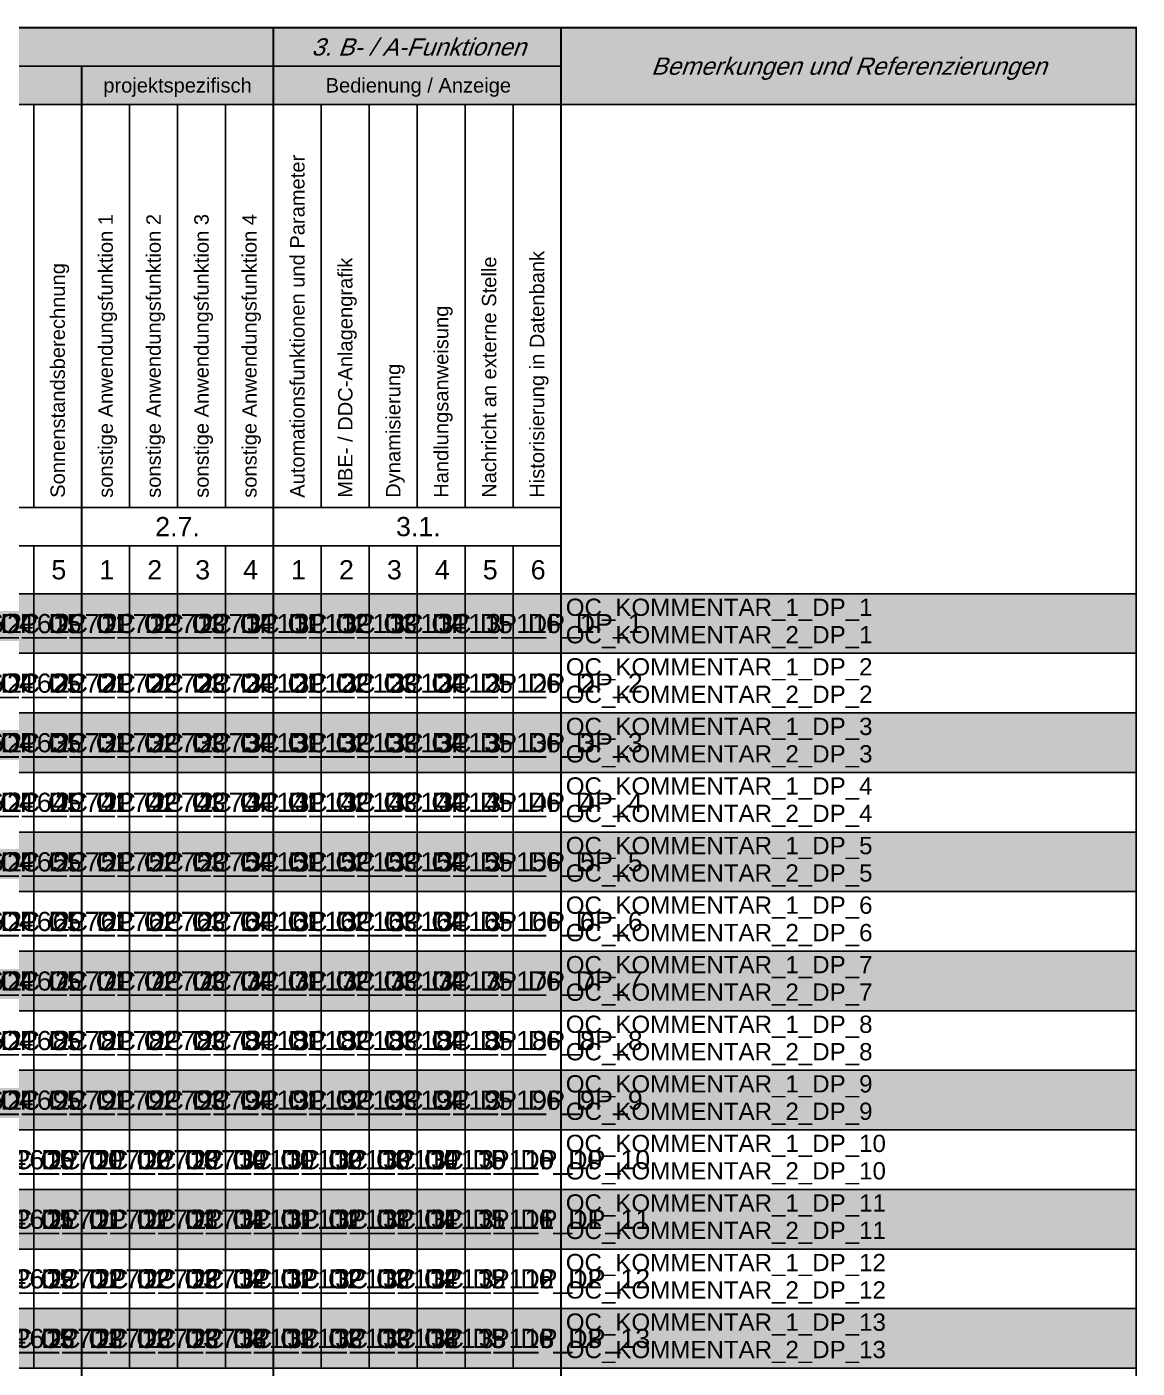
# Model space of a CAD drawing. Header units: millimetres. Extents: x -5 to 464, y 0 to 229.
# Drawn here: x 348.2 to 464, y 80.6 to 220.5 of the extents above; entities that cross this region are included whole.
import ezdxf
from ezdxf.enums import TextEntityAlignment as Align

# ---------------------------------------------------------------- set-up
doc = ezdxf.new("R2010")
doc.units = ezdxf.units.MM
doc.header["$LTSCALE"] = 100
doc.styles.get("Standard").update_dxf_attribs({"font": 'arial.ttf'})

msp = doc.modelspace()

# ---------------------------------------------------------------- hatches: boundary and pattern name
at = {"transparency": 33554687}
h = msp.add_hatch(color=254, dxfattribs=at)
h.paths.add_polyline_path([(403.93, 212.38), (463.93, 212.38), (463.93, 220.38), (403.93, 220.38), (403.93, 216.38)])
h.paths.add_polyline_path([(403.93, 212.38), (403.93, 216.38), (373.93, 216.38), (373.93, 212.38)])
h.paths.add_polyline_path([(373.93, 212.38), (373.93, 216.38), (353.93, 216.38), (353.93, 212.38)])
h.paths.add_polyline_path([(353.93, 212.38), (353.93, 216.38), (328.93, 216.38), (328.93, 212.38)])
h.paths.add_polyline_path([(328.93, 212.38), (328.93, 216.38), (308.93, 216.38), (308.93, 212.38)])
h.paths.add_polyline_path([(308.93, 212.38), (308.93, 216.38), (283.93, 216.38), (283.93, 212.38)])
h.paths.add_polyline_path([(283.93, 212.38), (283.93, 216.38), (238.93, 216.38), (238.93, 212.38)])
h.paths.add_polyline_path([(238.93, 212.38), (238.93, 216.38), (178.93, 216.38), (178.93, 212.38)])
h.paths.add_polyline_path([(178.93, 212.38), (178.93, 216.38), (168.93, 216.38), (168.93, 212.38)])
h.paths.add_polyline_path([(168.93, 212.38), (168.93, 216.38), (143.93, 216.38), (143.93, 212.38)])
h.paths.add_polyline_path([(143.93, 212.38), (143.93, 216.38), (133.93, 216.38), (133.93, 212.38)])
h.paths.add_polyline_path([(133.93, 212.38), (133.93, 216.38), (113.93, 216.38), (113.93, 212.38)])
h.paths.add_polyline_path([(113.93, 212.38), (113.93, 216.38), (87.93, 216.38), (87.93, 212.38)])
h.paths.add_polyline_path([(87.93, 212.38), (87.93, 216.38), (87.93, 220.38), (17.78, 220.38), (17.78, 212.38)])
h.paths.add_polyline_path([(17.78, 212.38), (17.78, 220.38), (0, 220.38), (0, 212.38)])
h.paths.add_polyline_path([(87.93, 216.38), (113.93, 216.38), (113.93, 220.38), (87.93, 220.38)])
h.paths.add_polyline_path([(143.93, 216.38), (168.93, 216.38), (168.93, 220.38), (113.93, 220.38), (113.93, 216.38), (133.93, 216.38)])
h.paths.add_polyline_path([(353.93, 216.38), (373.93, 216.38), (373.93, 220.38), (168.93, 220.38), (168.93, 216.38), (178.93, 216.38), (238.93, 216.38), (283.93, 216.38), (308.93, 216.38), (328.93, 216.38)])
h.paths.add_polyline_path([(373.93, 216.38), (403.93, 216.38), (403.93, 220.38), (373.93, 220.38)])
at = {"transparency": 33554483}
for points in [[(463.93, 161.38), (0, 161.38), (0, 155.17), (463.93, 155.17)], [(463.93, 148.96), (0, 148.96), (0, 142.75), (463.93, 142.75)], [(463.93, 136.54), (0, 136.54), (0, 130.33), (463.93, 130.33)], [(463.93, 124.12), (0, 124.12), (0, 117.91), (463.93, 117.91)], [(463.93, 111.7), (0, 111.7), (0, 105.49), (463.93, 105.49)], [(463.93, 99.28), (0, 99.28), (0, 93.07), (463.93, 93.07)], [(463.93, 86.86), (0, 86.86), (0, 80.65), (463.93, 80.65)]]:
    msp.add_hatch(color=141, dxfattribs=at).paths.add_polyline_path(points)

# ---------------------------------------------------------------- linework, layer by layer
at = {"const_width": 0.2}
msp.add_lwpolyline([(0, 220.38), (463.93, 220.38), (463.93, 0), (0, 0)], close=True, dxfattribs=at)
for points in [[(168.93, 216.38), (373.93, 216.38), (373.93, 220.38), (168.93, 220.38)], [(403.93, 216.38), (373.93, 216.38), (373.93, 220.38), (403.93, 220.38)], [(463.93, 212.38), (403.93, 212.38), (403.93, 220.38), (463.93, 220.38)], [(353.93, 212.38), (328.93, 212.38), (328.93, 216.38), (353.93, 216.38)], [(353.93, 212.38), (373.93, 212.38), (373.93, 216.38), (353.93, 216.38)], [(403.93, 212.38), (373.93, 212.38), (373.93, 216.38), (403.93, 216.38)], [(343.93, 170.38), (348.93, 170.38), (348.93, 212.38), (343.93, 212.38)], [(348.93, 170.38), (353.93, 170.38), (353.93, 212.38), (348.93, 212.38)], [(353.93, 170.38), (358.93, 170.38), (358.93, 212.38), (353.93, 212.38)], [(358.93, 170.38), (363.93, 170.38), (363.93, 212.38), (358.93, 212.38)], [(363.93, 170.38), (368.93, 170.38), (368.93, 212.38), (363.93, 212.38)], [(368.93, 170.38), (373.93, 170.38), (373.93, 212.38), (368.93, 212.38)], [(373.93, 170.38), (378.93, 170.38), (378.93, 212.38), (373.93, 212.38)], [(378.93, 170.38), (383.93, 170.38), (383.93, 212.38), (378.93, 212.38)], [(383.93, 170.38), (388.93, 170.38), (388.93, 212.38), (383.93, 212.38)], [(388.93, 170.38), (393.93, 170.38), (393.93, 212.38), (388.93, 212.38)], [(393.93, 170.38), (398.93, 170.38), (398.93, 212.38), (393.93, 212.38)], [(398.93, 170.38), (403.93, 170.38), (403.93, 212.38), (398.93, 212.38)], [(403.93, 212.38), (463.93, 212.38), (463.93, 161.38), (403.93, 161.38)], [(353.93, 166.38), (328.93, 166.38), (328.93, 170.38), (353.93, 170.38)], [(353.93, 166.38), (373.93, 166.38), (373.93, 170.38), (353.93, 170.38)], [(403.93, 166.38), (373.93, 166.38), (373.93, 170.38), (403.93, 170.38)], [(343.93, 161.38), (348.93, 161.38), (348.93, 166.38), (343.93, 166.38)], [(348.93, 161.38), (353.93, 161.38), (353.93, 166.38), (348.93, 166.38)], [(353.93, 161.38), (358.93, 161.38), (358.93, 166.38), (353.93, 166.38)], [(358.93, 161.38), (363.93, 161.38), (363.93, 166.38), (358.93, 166.38)], [(363.93, 161.38), (368.93, 161.38), (368.93, 166.38), (363.93, 166.38)], [(368.93, 161.38), (373.93, 161.38), (373.93, 166.38), (368.93, 166.38)], [(373.93, 161.38), (378.93, 161.38), (378.93, 166.38), (373.93, 166.38)], [(378.93, 161.38), (383.93, 161.38), (383.93, 166.38), (378.93, 166.38)], [(383.93, 161.38), (388.93, 161.38), (388.93, 166.38), (383.93, 166.38)], [(388.93, 161.38), (393.93, 161.38), (393.93, 166.38), (388.93, 166.38)], [(393.93, 161.38), (398.93, 161.38), (398.93, 166.38), (393.93, 166.38)], [(398.93, 161.38), (403.93, 161.38), (403.93, 166.38), (398.93, 166.38)], [(343.93, 161.38), (348.93, 161.38), (348.93, 155.17), (343.93, 155.17)], [(348.93, 161.38), (353.93, 161.38), (353.93, 155.17), (348.93, 155.17)], [(353.93, 161.38), (358.93, 161.38), (358.93, 155.17), (353.93, 155.17)], [(358.93, 161.38), (363.93, 161.38), (363.93, 155.17), (358.93, 155.17)], [(363.93, 161.38), (368.93, 161.38), (368.93, 155.17), (363.93, 155.17)], [(368.93, 161.38), (373.93, 161.38), (373.93, 155.17), (368.93, 155.17)], [(373.93, 161.38), (378.93, 161.38), (378.93, 155.17), (373.93, 155.17)], [(378.93, 161.38), (383.93, 161.38), (383.93, 155.17), (378.93, 155.17)], [(383.93, 161.38), (388.93, 161.38), (388.93, 155.17), (383.93, 155.17)], [(388.93, 161.38), (393.93, 161.38), (393.93, 155.17), (388.93, 155.17)], [(393.93, 161.38), (398.93, 161.38), (398.93, 155.17), (393.93, 155.17)], [(398.93, 161.38), (403.93, 161.38), (403.93, 155.17), (398.93, 155.17)], [(403.93, 161.38), (463.93, 161.38), (463.93, 155.17), (403.93, 155.17)], [(343.93, 155.17), (348.93, 155.17), (348.93, 148.96), (343.93, 148.96)], [(348.93, 155.17), (353.93, 155.17), (353.93, 148.96), (348.93, 148.96)], [(353.93, 155.17), (358.93, 155.17), (358.93, 148.96), (353.93, 148.96)], [(358.93, 155.17), (363.93, 155.17), (363.93, 148.96), (358.93, 148.96)], [(363.93, 155.17), (368.93, 155.17), (368.93, 148.96), (363.93, 148.96)], [(368.93, 155.17), (373.93, 155.17), (373.93, 148.96), (368.93, 148.96)], [(373.93, 155.17), (378.93, 155.17), (378.93, 148.96), (373.93, 148.96)], [(378.93, 155.17), (383.93, 155.17), (383.93, 148.96), (378.93, 148.96)], [(383.93, 155.17), (388.93, 155.17), (388.93, 148.96), (383.93, 148.96)], [(388.93, 155.17), (393.93, 155.17), (393.93, 148.96), (388.93, 148.96)], [(393.93, 155.17), (398.93, 155.17), (398.93, 148.96), (393.93, 148.96)], [(398.93, 155.17), (403.93, 155.17), (403.93, 148.96), (398.93, 148.96)], [(403.93, 155.17), (463.93, 155.17), (463.93, 148.96), (403.93, 148.96)], [(343.93, 148.96), (348.93, 148.96), (348.93, 142.75), (343.93, 142.75)], [(348.93, 148.96), (353.93, 148.96), (353.93, 142.75), (348.93, 142.75)], [(353.93, 148.96), (358.93, 148.96), (358.93, 142.75), (353.93, 142.75)], [(358.93, 148.96), (363.93, 148.96), (363.93, 142.75), (358.93, 142.75)], [(363.93, 148.96), (368.93, 148.96), (368.93, 142.75), (363.93, 142.75)], [(368.93, 148.96), (373.93, 148.96), (373.93, 142.75), (368.93, 142.75)], [(373.93, 148.96), (378.93, 148.96), (378.93, 142.75), (373.93, 142.75)], [(378.93, 148.96), (383.93, 148.96), (383.93, 142.75), (378.93, 142.75)], [(383.93, 148.96), (388.93, 148.96), (388.93, 142.75), (383.93, 142.75)], [(388.93, 148.96), (393.93, 148.96), (393.93, 142.75), (388.93, 142.75)], [(393.93, 148.96), (398.93, 148.96), (398.93, 142.75), (393.93, 142.75)], [(398.93, 148.96), (403.93, 148.96), (403.93, 142.75), (398.93, 142.75)], [(403.93, 148.96), (463.93, 148.96), (463.93, 142.75), (403.93, 142.75)], [(343.93, 142.75), (348.93, 142.75), (348.93, 136.54), (343.93, 136.54)], [(348.93, 142.75), (353.93, 142.75), (353.93, 136.54), (348.93, 136.54)], [(353.93, 142.75), (358.93, 142.75), (358.93, 136.54), (353.93, 136.54)], [(358.93, 142.75), (363.93, 142.75), (363.93, 136.54), (358.93, 136.54)], [(363.93, 142.75), (368.93, 142.75), (368.93, 136.54), (363.93, 136.54)], [(368.93, 142.75), (373.93, 142.75), (373.93, 136.54), (368.93, 136.54)], [(373.93, 142.75), (378.93, 142.75), (378.93, 136.54), (373.93, 136.54)], [(378.93, 142.75), (383.93, 142.75), (383.93, 136.54), (378.93, 136.54)], [(383.93, 142.75), (388.93, 142.75), (388.93, 136.54), (383.93, 136.54)], [(388.93, 142.75), (393.93, 142.75), (393.93, 136.54), (388.93, 136.54)], [(393.93, 142.75), (398.93, 142.75), (398.93, 136.54), (393.93, 136.54)], [(398.93, 142.75), (403.93, 142.75), (403.93, 136.54), (398.93, 136.54)], [(403.93, 142.75), (463.93, 142.75), (463.93, 136.54), (403.93, 136.54)], [(343.93, 136.54), (348.93, 136.54), (348.93, 130.33), (343.93, 130.33)], [(348.93, 136.54), (353.93, 136.54), (353.93, 130.33), (348.93, 130.33)], [(353.93, 136.54), (358.93, 136.54), (358.93, 130.33), (353.93, 130.33)], [(358.93, 136.54), (363.93, 136.54), (363.93, 130.33), (358.93, 130.33)], [(363.93, 136.54), (368.93, 136.54), (368.93, 130.33), (363.93, 130.33)], [(368.93, 136.54), (373.93, 136.54), (373.93, 130.33), (368.93, 130.33)], [(373.93, 136.54), (378.93, 136.54), (378.93, 130.33), (373.93, 130.33)], [(378.93, 136.54), (383.93, 136.54), (383.93, 130.33), (378.93, 130.33)], [(383.93, 136.54), (388.93, 136.54), (388.93, 130.33), (383.93, 130.33)], [(388.93, 136.54), (393.93, 136.54), (393.93, 130.33), (388.93, 130.33)], [(393.93, 136.54), (398.93, 136.54), (398.93, 130.33), (393.93, 130.33)], [(398.93, 136.54), (403.93, 136.54), (403.93, 130.33), (398.93, 130.33)], [(403.93, 136.54), (463.93, 136.54), (463.93, 130.33), (403.93, 130.33)], [(343.93, 130.33), (348.93, 130.33), (348.93, 124.12), (343.93, 124.12)], [(348.93, 130.33), (353.93, 130.33), (353.93, 124.12), (348.93, 124.12)], [(353.93, 130.33), (358.93, 130.33), (358.93, 124.12), (353.93, 124.12)], [(358.93, 130.33), (363.93, 130.33), (363.93, 124.12), (358.93, 124.12)], [(363.93, 130.33), (368.93, 130.33), (368.93, 124.12), (363.93, 124.12)], [(368.93, 130.33), (373.93, 130.33), (373.93, 124.12), (368.93, 124.12)], [(373.93, 130.33), (378.93, 130.33), (378.93, 124.12), (373.93, 124.12)], [(378.93, 130.33), (383.93, 130.33), (383.93, 124.12), (378.93, 124.12)], [(383.93, 130.33), (388.93, 130.33), (388.93, 124.12), (383.93, 124.12)], [(388.93, 130.33), (393.93, 130.33), (393.93, 124.12), (388.93, 124.12)], [(393.93, 130.33), (398.93, 130.33), (398.93, 124.12), (393.93, 124.12)], [(398.93, 130.33), (403.93, 130.33), (403.93, 124.12), (398.93, 124.12)], [(403.93, 130.33), (463.93, 130.33), (463.93, 124.12), (403.93, 124.12)], [(343.93, 124.12), (348.93, 124.12), (348.93, 117.91), (343.93, 117.91)], [(348.93, 124.12), (353.93, 124.12), (353.93, 117.91), (348.93, 117.91)], [(353.93, 124.12), (358.93, 124.12), (358.93, 117.91), (353.93, 117.91)], [(358.93, 124.12), (363.93, 124.12), (363.93, 117.91), (358.93, 117.91)], [(363.93, 124.12), (368.93, 124.12), (368.93, 117.91), (363.93, 117.91)], [(368.93, 124.12), (373.93, 124.12), (373.93, 117.91), (368.93, 117.91)], [(373.93, 124.12), (378.93, 124.12), (378.93, 117.91), (373.93, 117.91)], [(378.93, 124.12), (383.93, 124.12), (383.93, 117.91), (378.93, 117.91)], [(383.93, 124.12), (388.93, 124.12), (388.93, 117.91), (383.93, 117.91)], [(388.93, 124.12), (393.93, 124.12), (393.93, 117.91), (388.93, 117.91)], [(393.93, 124.12), (398.93, 124.12), (398.93, 117.91), (393.93, 117.91)], [(398.93, 124.12), (403.93, 124.12), (403.93, 117.91), (398.93, 117.91)], [(403.93, 124.12), (463.93, 124.12), (463.93, 117.91), (403.93, 117.91)], [(343.93, 117.91), (348.93, 117.91), (348.93, 111.7), (343.93, 111.7)], [(348.93, 117.91), (353.93, 117.91), (353.93, 111.7), (348.93, 111.7)], [(353.93, 117.91), (358.93, 117.91), (358.93, 111.7), (353.93, 111.7)], [(358.93, 117.91), (363.93, 117.91), (363.93, 111.7), (358.93, 111.7)], [(363.93, 117.91), (368.93, 117.91), (368.93, 111.7), (363.93, 111.7)], [(368.93, 117.91), (373.93, 117.91), (373.93, 111.7), (368.93, 111.7)], [(373.93, 117.91), (378.93, 117.91), (378.93, 111.7), (373.93, 111.7)], [(378.93, 117.91), (383.93, 117.91), (383.93, 111.7), (378.93, 111.7)], [(383.93, 117.91), (388.93, 117.91), (388.93, 111.7), (383.93, 111.7)], [(388.93, 117.91), (393.93, 117.91), (393.93, 111.7), (388.93, 111.7)], [(393.93, 117.91), (398.93, 117.91), (398.93, 111.7), (393.93, 111.7)], [(398.93, 117.91), (403.93, 117.91), (403.93, 111.7), (398.93, 111.7)], [(403.93, 117.91), (463.93, 117.91), (463.93, 111.7), (403.93, 111.7)], [(343.93, 111.7), (348.93, 111.7), (348.93, 105.49), (343.93, 105.49)], [(348.93, 111.7), (353.93, 111.7), (353.93, 105.49), (348.93, 105.49)], [(353.93, 111.7), (358.93, 111.7), (358.93, 105.49), (353.93, 105.49)], [(358.93, 111.7), (363.93, 111.7), (363.93, 105.49), (358.93, 105.49)], [(363.93, 111.7), (368.93, 111.7), (368.93, 105.49), (363.93, 105.49)], [(368.93, 111.7), (373.93, 111.7), (373.93, 105.49), (368.93, 105.49)], [(373.93, 111.7), (378.93, 111.7), (378.93, 105.49), (373.93, 105.49)], [(378.93, 111.7), (383.93, 111.7), (383.93, 105.49), (378.93, 105.49)], [(383.93, 111.7), (388.93, 111.7), (388.93, 105.49), (383.93, 105.49)], [(388.93, 111.7), (393.93, 111.7), (393.93, 105.49), (388.93, 105.49)], [(393.93, 111.7), (398.93, 111.7), (398.93, 105.49), (393.93, 105.49)], [(398.93, 111.7), (403.93, 111.7), (403.93, 105.49), (398.93, 105.49)], [(403.93, 111.7), (463.93, 111.7), (463.93, 105.49), (403.93, 105.49)], [(343.93, 105.49), (348.93, 105.49), (348.93, 99.28), (343.93, 99.28)], [(348.93, 105.49), (353.93, 105.49), (353.93, 99.28), (348.93, 99.28)], [(353.93, 105.49), (358.93, 105.49), (358.93, 99.28), (353.93, 99.28)], [(358.93, 105.49), (363.93, 105.49), (363.93, 99.28), (358.93, 99.28)], [(363.93, 105.49), (368.93, 105.49), (368.93, 99.28), (363.93, 99.28)], [(368.93, 105.49), (373.93, 105.49), (373.93, 99.28), (368.93, 99.28)], [(373.93, 105.49), (378.93, 105.49), (378.93, 99.28), (373.93, 99.28)], [(378.93, 105.49), (383.93, 105.49), (383.93, 99.28), (378.93, 99.28)], [(383.93, 105.49), (388.93, 105.49), (388.93, 99.28), (383.93, 99.28)], [(388.93, 105.49), (393.93, 105.49), (393.93, 99.28), (388.93, 99.28)], [(393.93, 105.49), (398.93, 105.49), (398.93, 99.28), (393.93, 99.28)], [(398.93, 105.49), (403.93, 105.49), (403.93, 99.28), (398.93, 99.28)], [(403.93, 105.49), (463.93, 105.49), (463.93, 99.28), (403.93, 99.28)], [(343.93, 99.28), (348.93, 99.28), (348.93, 93.07), (343.93, 93.07)], [(348.93, 99.28), (353.93, 99.28), (353.93, 93.07), (348.93, 93.07)], [(353.93, 99.28), (358.93, 99.28), (358.93, 93.07), (353.93, 93.07)], [(358.93, 99.28), (363.93, 99.28), (363.93, 93.07), (358.93, 93.07)], [(363.93, 99.28), (368.93, 99.28), (368.93, 93.07), (363.93, 93.07)], [(368.93, 99.28), (373.93, 99.28), (373.93, 93.07), (368.93, 93.07)], [(373.93, 99.28), (378.93, 99.28), (378.93, 93.07), (373.93, 93.07)], [(378.93, 99.28), (383.93, 99.28), (383.93, 93.07), (378.93, 93.07)], [(383.93, 99.28), (388.93, 99.28), (388.93, 93.07), (383.93, 93.07)], [(388.93, 99.28), (393.93, 99.28), (393.93, 93.07), (388.93, 93.07)], [(393.93, 99.28), (398.93, 99.28), (398.93, 93.07), (393.93, 93.07)], [(398.93, 99.28), (403.93, 99.28), (403.93, 93.07), (398.93, 93.07)], [(403.93, 99.28), (463.93, 99.28), (463.93, 93.07), (403.93, 93.07)], [(343.93, 93.07), (348.93, 93.07), (348.93, 86.86), (343.93, 86.86)], [(348.93, 93.07), (353.93, 93.07), (353.93, 86.86), (348.93, 86.86)], [(353.93, 93.07), (358.93, 93.07), (358.93, 86.86), (353.93, 86.86)], [(358.93, 93.07), (363.93, 93.07), (363.93, 86.86), (358.93, 86.86)], [(363.93, 93.07), (368.93, 93.07), (368.93, 86.86), (363.93, 86.86)], [(368.93, 93.07), (373.93, 93.07), (373.93, 86.86), (368.93, 86.86)], [(373.93, 93.07), (378.93, 93.07), (378.93, 86.86), (373.93, 86.86)], [(378.93, 93.07), (383.93, 93.07), (383.93, 86.86), (378.93, 86.86)], [(383.93, 93.07), (388.93, 93.07), (388.93, 86.86), (383.93, 86.86)], [(388.93, 93.07), (393.93, 93.07), (393.93, 86.86), (388.93, 86.86)], [(393.93, 93.07), (398.93, 93.07), (398.93, 86.86), (393.93, 86.86)], [(398.93, 93.07), (403.93, 93.07), (403.93, 86.86), (398.93, 86.86)], [(403.93, 93.07), (463.93, 93.07), (463.93, 86.86), (403.93, 86.86)], [(343.93, 86.86), (348.93, 86.86), (348.93, 80.65), (343.93, 80.65)], [(348.93, 86.86), (353.93, 86.86), (353.93, 80.65), (348.93, 80.65)], [(353.93, 86.86), (358.93, 86.86), (358.93, 80.65), (353.93, 80.65)], [(358.93, 86.86), (363.93, 86.86), (363.93, 80.65), (358.93, 80.65)], [(363.93, 86.86), (368.93, 86.86), (368.93, 80.65), (363.93, 80.65)], [(368.93, 86.86), (373.93, 86.86), (373.93, 80.65), (368.93, 80.65)], [(373.93, 86.86), (378.93, 86.86), (378.93, 80.65), (373.93, 80.65)], [(378.93, 86.86), (383.93, 86.86), (383.93, 80.65), (378.93, 80.65)], [(383.93, 86.86), (388.93, 86.86), (388.93, 80.65), (383.93, 80.65)], [(388.93, 86.86), (393.93, 86.86), (393.93, 80.65), (388.93, 80.65)], [(393.93, 86.86), (398.93, 86.86), (398.93, 80.65), (393.93, 80.65)], [(398.93, 86.86), (403.93, 86.86), (403.93, 80.65), (398.93, 80.65)], [(403.93, 86.86), (463.93, 86.86), (463.93, 80.65), (403.93, 80.65)]]:
    msp.add_lwpolyline(points, close=True)
for points in [[(373.93, 220.38), (373.93, 0)], [(403.93, 220.38), (403.93, 0)], [(353.93, 216.38), (353.93, 0)]]:
    msp.add_lwpolyline(points, dxfattribs=at)

# ---------------------------------------------------------------- texts
at = {"oblique": 20}
for s, p in [('3. B- / A-Funktionen', (389.05, 218.38)), ('Bemerkungen und Referenzierungen', (433.93, 216.38))]:
    msp.add_text(s, height=1.8, dxfattribs=at).set_placement(p, align=Align.MIDDLE_CENTER)
for s, height, p in [('projektspezifisch', 1.5, (363.93, 214.38)), ('Bedienung / Anzeige', 1.5, (389.05, 214.38)), ('2.7.', 2, (363.93, 168.38)), ('3.1.', 2, (389.05, 168.38)), ('5', 2, (351.55, 163.88)), ('1', 2, (356.55, 163.88)), ('2', 2, (361.55, 163.88)), ('3', 2, (366.55, 163.88)), ('4', 2, (371.55, 163.88)), ('1', 2, (376.55, 163.88)), ('2', 2, (381.55, 163.88)), ('3', 2, (386.55, 163.88)), ('4', 2, (391.55, 163.88)), ('5', 2, (396.55, 163.88)), ('6', 2, (401.55, 163.88))]:
    msp.add_text(s, height=height).set_placement(p, align=Align.MIDDLE_CENTER)
for s, p in [('Automationsfunktionen und Parameter', (376.43, 171.38)), ('sonstige Anwendungsfunktion 1', (356.43, 171.38)), ('sonstige Anwendungsfunktion 2', (361.43, 171.38)), ('sonstige Anwendungsfunktion 3', (366.43, 171.38)), ('sonstige Anwendungsfunktion 4', (371.43, 171.38)), ('MBE- / DDC-Anlagengrafik', (381.43, 171.38)), ('Nachricht an externe Stelle', (396.43, 171.38)), ('Historisierung in Datenbank', (401.43, 171.38)), ('Sonnenstandsberechnung', (351.43, 171.38)), ('Handlungsanweisung', (391.43, 171.38)), ('Dynamisierung', (386.43, 171.38))]:
    msp.add_text(s, height=1.5, rotation=90).set_placement(p, align=Align.MIDDLE_LEFT)
for tag, p in [('OC_KOMMENTAR_1_DP_1', (404.43, 160.87)), ('OC_KOMMENTAR_1_DP_2', (404.43, 154.66)), ('OC_KOMMENTAR_1_DP_3', (404.43, 148.45)), ('OC_KOMMENTAR_1_DP_4', (404.43, 142.24)), ('OC_KOMMENTAR_1_DP_5', (404.43, 136.03)), ('OC_KOMMENTAR_1_DP_6', (404.43, 129.82)), ('OC_KOMMENTAR_1_DP_7', (404.43, 123.61)), ('OC_KOMMENTAR_1_DP_8', (404.43, 117.4)), ('OC_KOMMENTAR_1_DP_9', (404.43, 111.19)), ('OC_KOMMENTAR_1_DP_10', (404.43, 104.98)), ('OC_KOMMENTAR_1_DP_11', (404.43, 98.77)), ('OC_KOMMENTAR_1_DP_12', (404.43, 92.56)), ('OC_KOMMENTAR_1_DP_13', (404.43, 86.35))]:
    msp.add_attdef(tag, text='', height=1.8).set_placement(p, align=Align.TOP_LEFT)
for tag, p in [('OC_2_6_3_DP_1', (341.43, 158.27)), ('OC_2_6_4_DP_1', (346.43, 158.27)), ('OC_2_6_5_DP_1', (351.43, 158.27)), ('OC_2_7_1_DP_1', (356.43, 158.27)), ('OC_2_7_2_DP_1', (361.43, 158.27)), ('OC_2_7_3_DP_1', (366.43, 158.27)), ('OC_2_7_4_DP_1', (371.43, 158.27)), ('OC_3_1_1_DP_1', (376.43, 158.27)), ('OC_3_1_2_DP_1', (381.43, 158.27)), ('OC_3_1_3_DP_1', (386.43, 158.27)), ('OC_3_1_4_DP_1', (391.43, 158.27)), ('OC_3_1_5_DP_1', (396.43, 158.27)), ('OC_3_1_6_DP_1', (401.43, 158.27)), ('OC_2_6_3_DP_2', (341.43, 152.06)), ('OC_2_6_4_DP_2', (346.43, 152.06)), ('OC_2_6_5_DP_2', (351.43, 152.06)), ('OC_2_7_1_DP_2', (356.43, 152.06)), ('OC_2_7_2_DP_2', (361.43, 152.06)), ('OC_2_7_3_DP_2', (366.43, 152.06)), ('OC_2_7_4_DP_2', (371.43, 152.06)), ('OC_3_1_1_DP_2', (376.43, 152.06)), ('OC_3_1_2_DP_2', (381.43, 152.06)), ('OC_3_1_3_DP_2', (386.43, 152.06)), ('OC_3_1_4_DP_2', (391.43, 152.06)), ('OC_3_1_5_DP_2', (396.43, 152.06)), ('OC_3_1_6_DP_2', (401.43, 152.06)), ('OC_2_6_3_DP_3', (341.43, 145.85)), ('OC_2_6_4_DP_3', (346.43, 145.85)), ('OC_2_6_5_DP_3', (351.43, 145.85)), ('OC_2_7_1_DP_3', (356.43, 145.85)), ('OC_2_7_2_DP_3', (361.43, 145.85)), ('OC_2_7_3_DP_3', (366.43, 145.85)), ('OC_2_7_4_DP_3', (371.43, 145.85)), ('OC_3_1_1_DP_3', (376.43, 145.85)), ('OC_3_1_2_DP_3', (381.43, 145.85)), ('OC_3_1_3_DP_3', (386.43, 145.85)), ('OC_3_1_4_DP_3', (391.43, 145.85)), ('OC_3_1_5_DP_3', (396.43, 145.85)), ('OC_3_1_6_DP_3', (401.43, 145.85)), ('OC_2_6_3_DP_4', (341.43, 139.64)), ('OC_2_6_4_DP_4', (346.43, 139.64)), ('OC_2_6_5_DP_4', (351.43, 139.64)), ('OC_2_7_1_DP_4', (356.43, 139.64)), ('OC_2_7_2_DP_4', (361.43, 139.64)), ('OC_2_7_3_DP_4', (366.43, 139.64)), ('OC_2_7_4_DP_4', (371.43, 139.64)), ('OC_3_1_1_DP_4', (376.43, 139.64)), ('OC_3_1_2_DP_4', (381.43, 139.64)), ('OC_3_1_3_DP_4', (386.43, 139.64)), ('OC_3_1_4_DP_4', (391.43, 139.64)), ('OC_3_1_5_DP_4', (396.43, 139.64)), ('OC_3_1_6_DP_4', (401.43, 139.64)), ('OC_2_6_3_DP_5', (341.43, 133.43)), ('OC_2_6_4_DP_5', (346.43, 133.43)), ('OC_2_6_5_DP_5', (351.43, 133.43)), ('OC_2_7_1_DP_5', (356.43, 133.43)), ('OC_2_7_2_DP_5', (361.43, 133.43)), ('OC_2_7_3_DP_5', (366.43, 133.43)), ('OC_2_7_4_DP_5', (371.43, 133.43)), ('OC_3_1_1_DP_5', (376.43, 133.43)), ('OC_3_1_2_DP_5', (381.43, 133.43)), ('OC_3_1_3_DP_5', (386.43, 133.43)), ('OC_3_1_4_DP_5', (391.43, 133.43)), ('OC_3_1_5_DP_5', (396.43, 133.43)), ('OC_3_1_6_DP_5', (401.43, 133.43)), ('OC_2_6_3_DP_6', (341.43, 127.22)), ('OC_2_6_4_DP_6', (346.43, 127.22)), ('OC_2_6_5_DP_6', (351.43, 127.22)), ('OC_2_7_1_DP_6', (356.43, 127.22)), ('OC_2_7_2_DP_6', (361.43, 127.22)), ('OC_2_7_3_DP_6', (366.43, 127.22)), ('OC_2_7_4_DP_6', (371.43, 127.22)), ('OC_3_1_1_DP_6', (376.43, 127.22)), ('OC_3_1_2_DP_6', (381.43, 127.22)), ('OC_3_1_3_DP_6', (386.43, 127.22)), ('OC_3_1_4_DP_6', (391.43, 127.22)), ('OC_3_1_5_DP_6', (396.43, 127.22)), ('OC_3_1_6_DP_6', (401.43, 127.22)), ('OC_2_6_3_DP_7', (341.43, 121.01)), ('OC_2_6_4_DP_7', (346.43, 121.01)), ('OC_2_6_5_DP_7', (351.43, 121.01)), ('OC_2_7_1_DP_7', (356.43, 121.01)), ('OC_2_7_2_DP_7', (361.43, 121.01)), ('OC_2_7_3_DP_7', (366.43, 121.01)), ('OC_2_7_4_DP_7', (371.43, 121.01)), ('OC_3_1_1_DP_7', (376.43, 121.01)), ('OC_3_1_2_DP_7', (381.43, 121.01)), ('OC_3_1_3_DP_7', (386.43, 121.01)), ('OC_3_1_4_DP_7', (391.43, 121.01)), ('OC_3_1_5_DP_7', (396.43, 121.01)), ('OC_3_1_6_DP_7', (401.43, 121.01)), ('OC_2_6_3_DP_8', (341.43, 114.8)), ('OC_2_6_4_DP_8', (346.43, 114.8)), ('OC_2_6_5_DP_8', (351.43, 114.8)), ('OC_2_7_1_DP_8', (356.43, 114.8)), ('OC_2_7_2_DP_8', (361.43, 114.8)), ('OC_2_7_3_DP_8', (366.43, 114.8)), ('OC_2_7_4_DP_8', (371.43, 114.8)), ('OC_3_1_1_DP_8', (376.43, 114.8)), ('OC_3_1_2_DP_8', (381.43, 114.8)), ('OC_3_1_3_DP_8', (386.43, 114.8)), ('OC_3_1_4_DP_8', (391.43, 114.8)), ('OC_3_1_5_DP_8', (396.43, 114.8)), ('OC_3_1_6_DP_8', (401.43, 114.8)), ('OC_2_6_3_DP_9', (341.43, 108.59)), ('OC_2_6_4_DP_9', (346.43, 108.59)), ('OC_2_6_5_DP_9', (351.43, 108.59)), ('OC_2_7_1_DP_9', (356.43, 108.59)), ('OC_2_7_2_DP_9', (361.43, 108.59)), ('OC_2_7_3_DP_9', (366.43, 108.59)), ('OC_2_7_4_DP_9', (371.43, 108.59)), ('OC_3_1_1_DP_9', (376.43, 108.59)), ('OC_3_1_2_DP_9', (381.43, 108.59)), ('OC_3_1_3_DP_9', (386.43, 108.59)), ('OC_3_1_4_DP_9', (391.43, 108.59)), ('OC_3_1_5_DP_9', (396.43, 108.59)), ('OC_3_1_6_DP_9', (401.43, 108.59)), ('OC_2_6_3_DP_10', (341.43, 102.38)), ('OC_2_6_4_DP_10', (346.43, 102.38)), ('OC_2_6_5_DP_10', (351.43, 102.38)), ('OC_2_7_1_DP_10', (356.43, 102.38)), ('OC_2_7_2_DP_10', (361.43, 102.38)), ('OC_2_7_3_DP_10', (366.43, 102.38)), ('OC_2_7_4_DP_10', (371.43, 102.38)), ('OC_3_1_1_DP_10', (376.43, 102.38)), ('OC_3_1_2_DP_10', (381.43, 102.38)), ('OC_3_1_3_DP_10', (386.43, 102.38)), ('OC_3_1_4_DP_10', (391.43, 102.38)), ('OC_3_1_5_DP_10', (396.43, 102.38)), ('OC_3_1_6_DP_10', (401.43, 102.38)), ('OC_2_6_3_DP_11', (341.43, 96.17)), ('OC_2_6_4_DP_11', (346.43, 96.17)), ('OC_2_6_5_DP_11', (351.43, 96.17)), ('OC_2_7_1_DP_11', (356.43, 96.17)), ('OC_2_7_2_DP_11', (361.43, 96.17)), ('OC_2_7_3_DP_11', (366.43, 96.17)), ('OC_2_7_4_DP_11', (371.43, 96.17)), ('OC_3_1_1_DP_11', (376.43, 96.17)), ('OC_3_1_2_DP_11', (381.43, 96.17)), ('OC_3_1_3_DP_11', (386.43, 96.17)), ('OC_3_1_4_DP_11', (391.43, 96.17)), ('OC_3_1_5_DP_11', (396.43, 96.17)), ('OC_3_1_6_DP_11', (401.43, 96.17)), ('OC_2_6_3_DP_12', (341.43, 89.96)), ('OC_2_6_4_DP_12', (346.43, 89.96)), ('OC_2_6_5_DP_12', (351.43, 89.96)), ('OC_2_7_1_DP_12', (356.43, 89.96)), ('OC_2_7_2_DP_12', (361.43, 89.96)), ('OC_2_7_3_DP_12', (366.43, 89.96)), ('OC_2_7_4_DP_12', (371.43, 89.96)), ('OC_3_1_1_DP_12', (376.43, 89.96)), ('OC_3_1_2_DP_12', (381.43, 89.96)), ('OC_3_1_3_DP_12', (386.43, 89.96)), ('OC_3_1_4_DP_12', (391.43, 89.96)), ('OC_3_1_5_DP_12', (396.43, 89.96)), ('OC_3_1_6_DP_12', (401.43, 89.96)), ('OC_2_6_3_DP_13', (341.43, 83.75)), ('OC_2_6_4_DP_13', (346.43, 83.75)), ('OC_2_6_5_DP_13', (351.43, 83.75)), ('OC_2_7_1_DP_13', (356.43, 83.75)), ('OC_2_7_2_DP_13', (361.43, 83.75)), ('OC_2_7_3_DP_13', (366.43, 83.75)), ('OC_2_7_4_DP_13', (371.43, 83.75)), ('OC_3_1_1_DP_13', (376.43, 83.75)), ('OC_3_1_2_DP_13', (381.43, 83.75)), ('OC_3_1_3_DP_13', (386.43, 83.75)), ('OC_3_1_4_DP_13', (391.43, 83.75)), ('OC_3_1_5_DP_13', (396.43, 83.75)), ('OC_3_1_6_DP_13', (401.43, 83.75))]:
    msp.add_attdef(tag, text='', height=2).set_placement(p, align=Align.MIDDLE_CENTER)
for tag, p in [('OC_KOMMENTAR_2_DP_1', (404.43, 155.67)), ('OC_KOMMENTAR_2_DP_2', (404.43, 149.46)), ('OC_KOMMENTAR_2_DP_3', (404.43, 143.25)), ('OC_KOMMENTAR_2_DP_4', (404.43, 137.04)), ('OC_KOMMENTAR_2_DP_5', (404.43, 130.83)), ('OC_KOMMENTAR_2_DP_6', (404.43, 124.62)), ('OC_KOMMENTAR_2_DP_7', (404.43, 118.41)), ('OC_KOMMENTAR_2_DP_8', (404.43, 112.2)), ('OC_KOMMENTAR_2_DP_9', (404.43, 105.99)), ('OC_KOMMENTAR_2_DP_10', (404.43, 99.78)), ('OC_KOMMENTAR_2_DP_11', (404.43, 93.57)), ('OC_KOMMENTAR_2_DP_12', (404.43, 87.36)), ('OC_KOMMENTAR_2_DP_13', (404.43, 81.15))]:
    msp.add_attdef(tag, text='', height=1.8).set_placement(p, align=Align.BOTTOM_LEFT)

doc.saveas('drawing.dxf')
